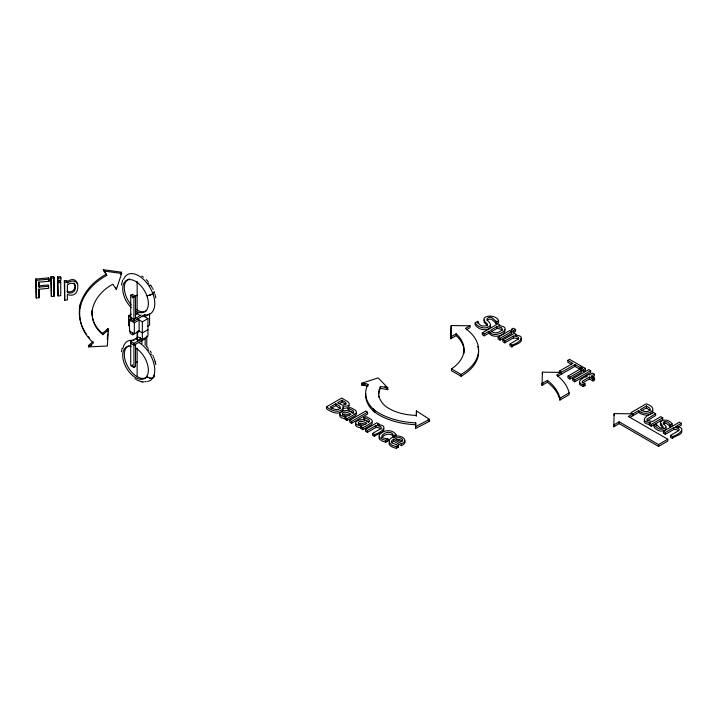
<?xml version="1.0" encoding="UTF-8"?>
<svg xmlns="http://www.w3.org/2000/svg" width="718" height="718" viewBox="0 0 718 718"><rect width="100%" height="100%" fill="white"/><g stroke="black" fill="none" stroke-linecap="round" stroke-linejoin="round"><path stroke-width="1.08" d="M450.787 336.886L456.199 333.762L456.199 335.62L450.787 338.743L451.191 325.55L470.03 325.784L470.03 327.632L466.341 329.759M450.787 338.743L451.191 325.55M542.009 385.36L542.009 383.511L547.421 380.387L547.421 382.236L542.009 385.36L542.413 372.175L561.252 372.4L561.252 374.257L557.563 376.385M632.989 413.819L630.96 412.653L646.209 403.848C661.772 409 645.877 417.795 638.67 410.534L628.376 416.485L667.794 439.236L667.794 441.094L658.577 446.416L619.158 423.656L613.746 426.779L614.141 413.586L632.989 413.819L632.989 415.668M416.252 416.278L416.458 410.956L429.561 419.411L429.561 421.26L415.507 428.511L415.731 422.893A58.086 33.54 0 0 1 376.097 411.27L373.728 409.547M107.314 339.345L107.673 333.978M107.817 331.824L108.032 328.602L102.503 333.385L102.871 334.678L108.391 329.894L108.032 328.602M108.391 329.894L107.323 346.013L88.745 346.884L88.386 345.591L93.089 341.526M121.459 285.073L122.697 280.047M121.459 351.73L122.132 348.221M80.263 306.451L79.833 309.584A58.086 46.823 -15.7 0 0 93.457 342.818L88.745 346.884M349.352 405.616C348.562 408.327 344.837 408.524 342.504 408.102M79.886 307.869L80.093 304.441A53.437 43.071 -15.7 0 1 106.408 274.114L106.767 275.407A53.437 43.071 -15.7 0 0 80.452 305.733L80.039 307.887M120.588 274.303L121.288 272.185L103.374 269.699L106.767 275.407M102.871 334.678A40.396 32.561 -15.7 0 1 92.505 308.776A40.396 32.561 -15.7 0 1 112.834 284.229L116.388 289.408L121.647 273.477L121.288 272.185M80.12 307.241L80.99 305.096M381.805 437.729L384.085 435.395L388.196 434.076L391.723 434.803L393.76 437.567L395.923 436.32L395.923 434.471C392.252 428.879 382.873 429.831 379.284 435A6.265 3.617 0 0 0 379.669 437.45L382.541 439.443L385.745 440.34L387.908 439.093L387.908 440.951L385.745 442.198L382.541 441.301L379.669 439.308A6.265 3.617 0 0 1 379.284 436.849M80.631 303.804L79.474 308.291A58.086 46.823 -15.7 0 0 84.921 331.913M660.731 423.396L660.38 425.011L663.154 428.027M340.009 414.385C338.402 417.284 343.033 418.63 345.161 418.666M355.805 423.512C354.198 426.402 358.838 427.748 360.966 427.784M484.21 319.878L484.04 322.095L487.486 325.9M389.578 441.525C387.029 445.546 393.374 447.754 396.426 448.301L398.526 447.09C399.791 443.455 386.23 444.325 393.536 439.21L401.461 443.787C410.328 440.34 399.612 433.726 394.586 436.768C385.539 438.617 389.129 446.066 396.426 446.452L398.526 445.241M391.633 442.818L393.536 441.067L393.536 439.21M644.602 420.012C642.61 422.642 647.008 424.311 649.063 424.275M579.731 382.559L579.623 384.597L583.258 386.58L584.99 385.584L584.99 383.726L582.083 382.272L582.702 380.989L589.451 377.058L592.996 379.104L594.594 378.189L594.594 380.037L592.996 380.962L589.451 378.916L582.702 382.847M646.945 420.999L655.642 415.542L655.642 413.694L653.721 412.581C646.182 414.789 638.526 422.067 650.616 422.534L649.35 423.27L649.35 425.119L651.271 426.232L662.714 419.626L662.714 417.777L660.784 416.664L652.249 421.592L647.277 420.263A2.091 1.212 0 0 1 646.945 419.141L655.642 413.694M342.576 415.04L345.161 413.972L349.145 415.085M358.381 424.159L360.957 423.09L364.95 424.212M663.315 424.114C667.21 420.344 669.221 429.059 672.093 425.675L672.093 423.826C669.786 420.201 663.037 418.253 660.3 422.31L663.199 427.066C658.989 431.069 657.149 421.511 654.035 425.182L654.035 427.031L655.04 428.368L658.011 430.36A6.175 3.563 0 0 0 661.251 431.096L664.922 430.306L665.9 429.552L666.125 427.946M487.109 320.488C492.745 315.184 495.007 326.475 498.57 322.445L498.57 320.596C495.537 313.084 476.124 315.597 487.486 324.051L486.535 325.792L482.236 326.053L479.516 324.536L477.703 321.35L475.163 322.822L475.163 324.671C478.098 329.643 486.921 332.066 490.636 326.878L490.547 325.837M67.016 281.941C80.631 271.269 82.103 300.295 67.384 294.398L67.384 299.927L64.692 300.178L64.333 280.81L67.016 280.558L67.384 283.233C70.202 280.397 76.35 279.832 77.706 284.418M144.83 314.843L133.925 321.134L130.721 319.286L130.721 295.215L132.327 294.29L135.531 296.139L135.531 318.361M130.721 295.215L133.925 297.064L137.138 295.215M128.558 325.9L128.558 315.723L131.206 314.197M135.451 313.595L137.219 312.572M135.307 314.789L138.053 313.201M129.518 319.977L134.329 322.759L134.329 333.87L129.518 331.088L129.518 319.977L131.448 318.864M141.258 315.049L133.925 319.286L130.721 317.437M134.329 322.759L139.139 319.977L139.139 331.088L132.722 334.794L130.164 333.314L130.164 331.088M144.749 316.737L149.559 313.963L149.559 325.075L147.639 326.178M137.219 318.864L142.343 321.826L147.953 318.586L147.953 336.177L142.343 339.417L137.533 336.643L137.533 331.24M147.953 329.697L142.343 332.937L138.493 330.711M135.531 344.281L135.531 366.503L133.925 367.428L130.721 365.579L130.721 341.508L137.138 337.801M130.721 341.508L133.925 343.357L141.949 338.725M146.759 337.801L133.925 345.205L130.721 343.357M135.531 362.796L137.138 361.872M326.466 406.864L341.714 398.059L348.095 401.874L349.352 403.767C349.433 407.698 341.346 404.934 343.105 407.294L343.186 408.291C339.156 414.035 330.836 410.131 326.466 406.864L326.466 408.713C330.836 411.979 339.156 415.884 343.186 410.14L343.105 409.143M470.03 325.784L465.426 328.44A59.738 34.491 0 0 1 461.091 374.428L461.091 376.277L451.469 370.721L451.469 368.873A51.247 29.591 0 0 0 456.199 333.762M335.853 403.785L330.226 407.034C333.044 409.045 337.648 411.181 340.467 408.004L339.704 406.083L335.853 403.785L335.853 405.634L331.16 408.345M342.01 400.231L337.55 402.807L342.683 405.194L346.273 403.893L345.564 402.358L342.01 400.231L342.01 402.08L339.336 403.633M475.163 322.822C478.098 327.794 486.921 330.217 490.636 325.021L489.784 322.849L486.948 319.896L487.109 318.639C492.745 313.335 495.007 324.626 498.57 320.596M353.911 413.442C352.771 410.642 346.991 412.338 348.042 408.659L349.998 407.528L351.865 408.21L355.814 410.499L356.604 412.347L354.8 414.187L346.974 418.702L345.062 417.598L345.062 419.456L346.974 420.56L355.715 415.426L356.604 413.568M482.316 332.874L497.978 323.836L499.899 324.949L498.705 325.64C515.856 327.175 493.445 340.547 489.039 331.222L484.246 333.987L482.316 332.874L482.316 334.723L484.246 335.836L489.039 333.071L489.039 331.222M497.089 326.573L490.6 330.316C493.302 334.606 499.809 332.856 502.367 329.365L501.415 327.57L497.089 326.573L497.089 328.422L490.6 332.165M345.062 417.598L346.282 416.898C331.034 415.264 346.534 406.119 352.592 413.254C356.514 411.226 349.774 408.901 348.042 408.659M349.72 420.29L365.65 411.091L367.58 412.204L367.58 414.053L351.649 423.252L349.72 422.139L349.72 420.29L351.649 421.403L367.58 412.204M511.387 329.365L513.388 328.216L515.578 329.481L515.578 331.33L513.585 332.488L511.387 331.222L511.387 329.365L513.585 330.63L515.578 329.481M498.175 337.155L509.609 330.549L511.53 331.662L511.53 333.511L500.096 340.117L498.175 339.004L498.175 337.155L500.096 338.268L511.53 331.662M369.124 421.87L363.838 419.626L363.838 417.777L365.794 416.646L367.661 417.337L371.61 419.617L372.409 421.466L370.596 423.315L362.778 427.829L360.858 426.725L360.858 428.574L362.778 429.678L371.52 424.544L372.4 422.696M518.333 339.255A4.64 2.684 0 0 0 515.874 338.214L513.388 337.927L504.844 342.863L502.923 341.75L502.923 339.892L514.357 333.296L516.287 334.409L515.012 335.135C527.183 335.629 519.356 342.89 511.916 345.089L509.986 343.976L509.986 345.825L511.916 346.938C513.532 344.55 523.835 343.123 520.801 338.582M502.923 339.892L504.844 341.005L513.388 336.078L515.874 336.365A4.64 2.684 0 0 1 518.333 337.397L518.782 338.142L517.893 339.327L509.986 343.976M360.858 426.725L362.078 426.016C346.83 424.392 362.33 415.246 368.388 422.381C372.319 420.353 365.57 418.02 363.838 417.777M381.231 429.122L380.899 428.745A4.64 2.684 0 0 0 378.431 427.704L375.945 427.425L367.41 432.353L365.48 431.24L365.48 429.391L376.914 422.785L378.844 423.898L378.844 425.747M365.48 429.391L367.41 430.504L375.945 425.568L378.431 425.855A4.64 2.684 0 0 1 380.899 426.896L381.339 427.641L380.45 428.817L372.543 433.466L372.543 435.323L374.473 436.427C376.528 433.735 384.866 433.205 383.861 428.601M378.844 423.898L377.569 424.625C389.739 425.119 381.913 432.389 374.473 434.578L372.543 433.466M395.923 434.471L393.76 435.718L391.723 432.954L388.196 432.218L385.117 433.017L382.039 435.296L382.003 436.966L383.107 437.935L387.908 439.093M393.536 441.067L401.461 445.645C403.193 444.765 406.253 442.934 404.692 440.655M571.187 364.205L567.776 362.24L567.776 360.382L569.571 359.341L581.84 366.422L581.84 368.28L580.036 369.321L574.921 366.359L561.476 374.123L561.476 372.274L574.921 364.511L580.036 367.463L581.84 366.422M559.448 372.956L559.448 371.098L572.892 363.344L567.776 360.382M561.252 372.4L556.638 375.065A65.598 37.874 0 0 1 569.096 392.908L569.096 394.756L559.878 400.079A65.598 37.874 0 0 0 547.421 382.236M581.239 368.262L583.231 367.113L585.43 368.379L585.43 370.228L583.429 371.385L581.239 370.12L581.239 368.262L583.429 369.528L585.43 368.379M568.019 376.053L579.453 369.447L581.383 370.56L581.383 372.409L569.948 379.014L568.019 377.901L568.019 376.053L569.948 377.165L581.383 370.56M572.811 378.817L588.742 369.617L590.672 370.73L590.672 372.579L574.732 381.779L572.811 380.666L572.811 378.817L574.732 379.93L590.672 370.73M591.865 377.515L594.333 376.097L594.333 374.24L591.049 376.142L594.594 378.189M559.878 400.079L559.878 398.23L569.096 392.908M586.229 377.049L586.229 375.2L587.521 375.954C583.339 377.399 574.355 382.568 583.258 384.731L584.99 383.726M667.794 439.236L658.577 444.568L619.158 421.807L613.746 424.93L613.746 426.779M646.496 406.02L640.402 409.538C643.104 411.683 648.309 413.021 650.364 409.413L649.628 407.986L646.496 406.02L646.496 407.869L641.273 410.884M630.216 417.266L638.67 412.392C642.413 415.587 652.052 416.952 653.066 410.759M649.35 423.27L651.271 424.374L662.714 417.777M670.029 426.869L669.93 424.957L672.093 423.826M678.833 430.746A4.64 2.684 0 0 0 676.374 429.705L673.879 429.418L665.344 434.354L663.414 433.241L663.414 431.392L679.354 422.193L681.274 423.297L681.274 425.155L677.433 427.372M663.414 431.392L665.344 432.496L673.879 427.569L676.374 427.856A4.64 2.684 0 0 1 678.833 428.888L679.282 429.642L678.384 430.818L670.486 435.467L670.486 437.316L672.407 438.429C674.471 435.736 682.8 435.207 681.795 430.603M681.274 423.297L675.512 426.627C687.673 427.12 679.856 434.39 672.407 436.58L670.486 435.467M429.561 419.411L415.507 426.654L415.507 428.511M366.934 385.97L361.728 385.063L361.728 383.215L367.966 384.301A53.437 30.847 0 0 0 373.252 409.116L374.787 410.346M365.731 393.599A53.437 30.847 0 0 0 373.252 410.974L374.787 412.204M150.412 294.847L150.627 294.775A4.532 1.077 -20.1 0 0 154.191 292.711L154.271 292.576A4.532 1.077 -20.1 0 0 154.316 292.28L154.307 292.262A4.532 1.158 -19.2 0 1 149.156 295.233L149.164 295.26A4.532 1.077 -20.1 0 0 150.206 294.927M670.029 425.02C669.257 422.498 665.64 420.344 663.315 422.265L663.351 423.171L666.286 426.923L664.132 428.825L661.251 429.247A6.175 3.563 0 0 1 658.011 428.511L654.035 425.182M361.728 383.215L378.162 377.883L387.774 387.774L387.774 389.632L380.45 388.348L380.45 386.49L387.774 387.774M361.728 385.063L365.839 383.726M396.569 439.64L399.872 439.622L402.493 441.13M51.014 276.87L53.697 276.618L54.056 277.911L54.056 296.301L51.373 296.552L51.014 276.87L51.373 296.552M57.512 276.933L60.572 276.645L60.931 277.938L60.931 280.244L57.88 280.532L57.512 276.933L57.88 280.532M35.9 279.069L48.636 277.884L49.004 279.176L49.004 281.25L39.095 282.183L39.095 287.146L48.582 286.258L48.582 288.34L39.095 289.228L39.095 297.701L36.259 297.97L35.9 279.069L36.259 297.97M51.373 278.162L54.056 277.911M57.88 278.225L60.931 277.938M36.259 280.361L49.004 279.176M57.7 281.429L60.384 281.178L60.752 282.47L60.752 295.681L58.059 295.933L57.7 281.429L58.059 295.933M58.059 282.721L60.752 282.47M64.333 280.81L64.692 282.102L67.384 281.851M38.727 281.878L38.727 285.854L48.223 284.965L48.582 286.258M88.386 345.591L91.662 345.439M143.923 382.03L142.182 381.832M150.412 378.278L150.627 378.296A4.532 3.545 32.3 0 0 154.191 376.241L154.271 375.9A4.532 3.545 32.3 0 0 154.325 375.173A4.532 3.518 30.2 0 1 149.156 377.973A4.532 3.545 32.3 0 0 150.206 378.242M397.404 446.919L398.526 447.09M497.089 328.422L500.518 329.006L502.358 330.28M103.742 270.991L121.647 273.477M138.08 380.522L141.617 381.725M141.455 381.689L142.343 381.868M67.016 291.293C72.338 293.958 77.32 287.667 74.08 282.892M584.012 385.279L584.99 385.584M137.335 380.154L136.474 379.687M594.333 374.24L592.413 373.127L589.119 375.029L587.827 374.275M646.496 407.869L650.302 410.75M559.448 371.098L561.476 372.274M451.469 368.873L461.091 374.428M342.01 402.08L345.564 404.207M335.853 405.634L340.422 408.73M387.908 440.951L387.792 439.03M142.828 315.624L147.953 318.586M137.138 313.73L140.342 315.579M128.558 315.723L130.164 316.647L130.164 321.09M135.531 338.725L138.736 340.574M427.686 420.048L429.561 421.26M141.85 276.062L143.403 277.139M134.894 378.682L135.63 379.176M146.284 279.643L148.267 281.806M384.812 386.58L387.774 389.632M146.957 346.991L148.267 348.463M373.136 408.605L374.293 409.996M497.969 321.619L498.57 322.445M103.374 269.699L105.797 273.226M150.098 350.86L151.211 352.565M489.039 333.071C492.476 338.716 504.781 336.374 505.077 329.867M150.663 285.046L152.234 287.676M373.136 410.454L376.097 413.128A58.086 33.54 0 0 0 415.731 424.742L415.731 422.893M152.71 288.582L153.158 289.498M152.71 355.239L153.158 356.155M153.571 357.079L153.957 358.004M154.316 358.937L155.196 361.737M154.935 294.147L155.797 297.925M116.388 289.408L115.499 287.353L115.867 288.645M107.215 329.311L107.574 330.603M54.056 296.301L53.697 276.618M49.004 281.25L48.636 277.884M38.727 285.854L39.095 287.146M39.095 297.701L38.727 288.995M155.214 361.809L155.797 364.582M673.879 427.569L673.879 429.418M672.407 436.58L672.407 438.429M665.344 432.496L665.344 434.354M664.715 421.538L664.715 423.387M658.577 444.568L658.577 446.416M656.198 423.934L656.306 425.846M651.271 424.374L651.271 426.232M638.67 410.534L638.67 412.392M619.158 421.807L619.158 423.656M614.545 424.464L614.545 426.312M614.141 413.586L614.141 415.435M592.996 379.104L592.996 380.962M589.451 377.058L589.451 378.916M583.429 369.528L583.429 371.385M583.258 384.731L583.258 386.58M580.036 367.463L580.036 369.321M574.921 364.511L574.921 366.359M574.732 379.93L574.732 381.779M569.948 377.165L569.948 379.014M542.808 383.053L542.808 384.902M542.413 372.175L542.413 374.024M513.585 330.63L513.585 332.488M513.388 336.078L513.388 337.927M511.916 345.089L511.916 346.938M504.844 341.005L504.844 342.863M500.096 338.268L500.096 340.117M496.147 321.996L496.147 323.845M495.994 321.906L495.994 323.755M484.246 333.987L484.246 335.836M477.847 321.431L477.847 323.288M451.595 336.428L451.595 338.277M416.458 410.956L416.422 413.46M401.461 443.787L401.461 445.645M398.409 445.169L398.409 447.027M396.426 446.452L396.426 448.301M393.652 435.646L393.76 437.567M386.688 387.585L386.688 389.443M385.745 440.34L385.745 442.198M375.945 425.568L375.945 427.425M374.652 410.4L374.652 412.249M374.473 434.578L374.473 436.427M367.966 384.301L367.966 386.158M367.41 430.504L367.41 432.353M362.778 427.829L362.778 429.678M351.649 421.403L351.649 423.252M346.974 418.702L346.974 420.56M146.759 335.952L146.759 346.686M145.153 338.725L145.153 345.394M142.343 321.826L142.343 339.417M141.949 340.206L141.949 343.545M140.342 337.532L140.342 339.65M137.138 281.456L137.138 310.023M137.138 332.246L137.138 339.65M137.138 348.113L137.138 376.681M133.925 297.064L133.925 321.134M133.925 343.357L133.925 367.428M132.722 332.569L132.722 334.794M132.327 296.139L132.327 297.988M132.327 364.645L132.327 366.503M64.692 282.102L64.692 300.178M124.25 278.01A22.671 13.086 60 0 1 150.627 288.717A22.671 13.086 60 0 1 144.138 314.834M123.649 279.338A22.671 13.086 60 0 1 123.936 278.656M140.907 339.102A2.271 1.31 0 0 1 137.82 339.919A2.271 1.31 0 0 1 136.797 338.052M138.188 332.587A2.271 1.31 0 0 1 136.797 331.994M135.531 347.988A18.138 10.474 60 0 1 147.307 375.487A18.138 10.474 60 0 1 126.171 367.517A18.138 10.474 60 0 1 131.214 346.354M138.736 342.432A22.68 13.095 60 0 1 154.083 364.43A22.68 13.095 60 0 1 147.648 381.482M146.301 381.635A22.68 13.095 60 0 1 144.874 381.599M123.011 348.257A22.68 13.095 60 0 1 123.182 347.467M123.397 346.713A22.68 13.095 60 0 1 134.087 340.538M147.998 349.522A18.138 10.474 60 0 1 148.545 350.196M151.013 353.857A18.138 10.474 60 0 1 151.453 354.638M146.203 377.578A18.138 10.474 60 0 1 127.633 366.333A18.138 10.474 60 0 1 128.998 345.726M131.214 307.591A18.138 10.474 60 0 1 126.171 280.612A18.138 10.474 60 0 1 147.307 297.046A18.138 10.474 60 0 1 135.531 310.957M147.998 282.865A18.138 10.474 60 0 1 148.545 283.538M149.586 284.947A18.138 10.474 60 0 1 150.089 285.683M146.643 310.652A18.138 10.474 60 0 1 139.642 311.19L139.023 310.957A18.138 10.474 60 0 1 135.253 308.776M131.089 304.782A18.138 10.474 60 0 1 127.633 279.778M128.064 279.499A18.138 10.474 60 0 1 129.491 278.907M102.503 333.385A40.396 32.561 -15.7 0 1 92.308 317.141M92.048 315.561A40.396 32.561 -15.7 0 1 91.814 310.741M89.642 338.169A58.086 46.823 -15.7 0 1 88.09 336.374M86.654 334.507A58.086 46.823 -15.7 0 1 85.334 332.569M547.421 380.387A65.598 37.874 0 0 1 559.878 398.23M477.838 346.435A59.738 34.491 0 0 1 461.091 376.277M456.199 335.62A51.247 29.591 0 0 1 463.873 353.624M416.189 415.372A40.396 23.317 0 0 1 385.503 406.217A40.396 23.317 0 0 1 380.45 386.49M378.898 397.404A40.396 23.317 0 0 1 378.754 396.255M378.754 393.967A40.396 23.317 0 0 1 380.45 388.348M75.318 287.613C75.857 291.966 70.938 294.2 67.384 292.585L67.384 285.1C69.987 282.156 76.153 282.515 75.318 287.613M342.576 413.191L342.674 414.394L345.529 415.731L347.88 415.973L351.048 414.142C348.553 412.976 345.062 410.849 342.576 413.191M358.381 422.31L358.47 423.521L361.325 424.859L363.676 425.101L366.853 423.261C364.349 422.094 360.858 419.976 358.381 422.31M146.849 376.313L148.366 377.578A4.532 3.545 32.3 0 1 146.849 376.313M402.699 440.152L401.066 441.857L395.008 438.366C397.305 437.199 401.954 437.118 402.699 440.152M148.348 295.421L146.849 295.69A4.532 1.077 -20.1 0 0 148.366 295.466L148.348 295.421M154.083 292.038L154.011 292.011A4.532 1.077 -20.1 0 1 154.164 292.118L154.083 292.038"/></g></svg>
